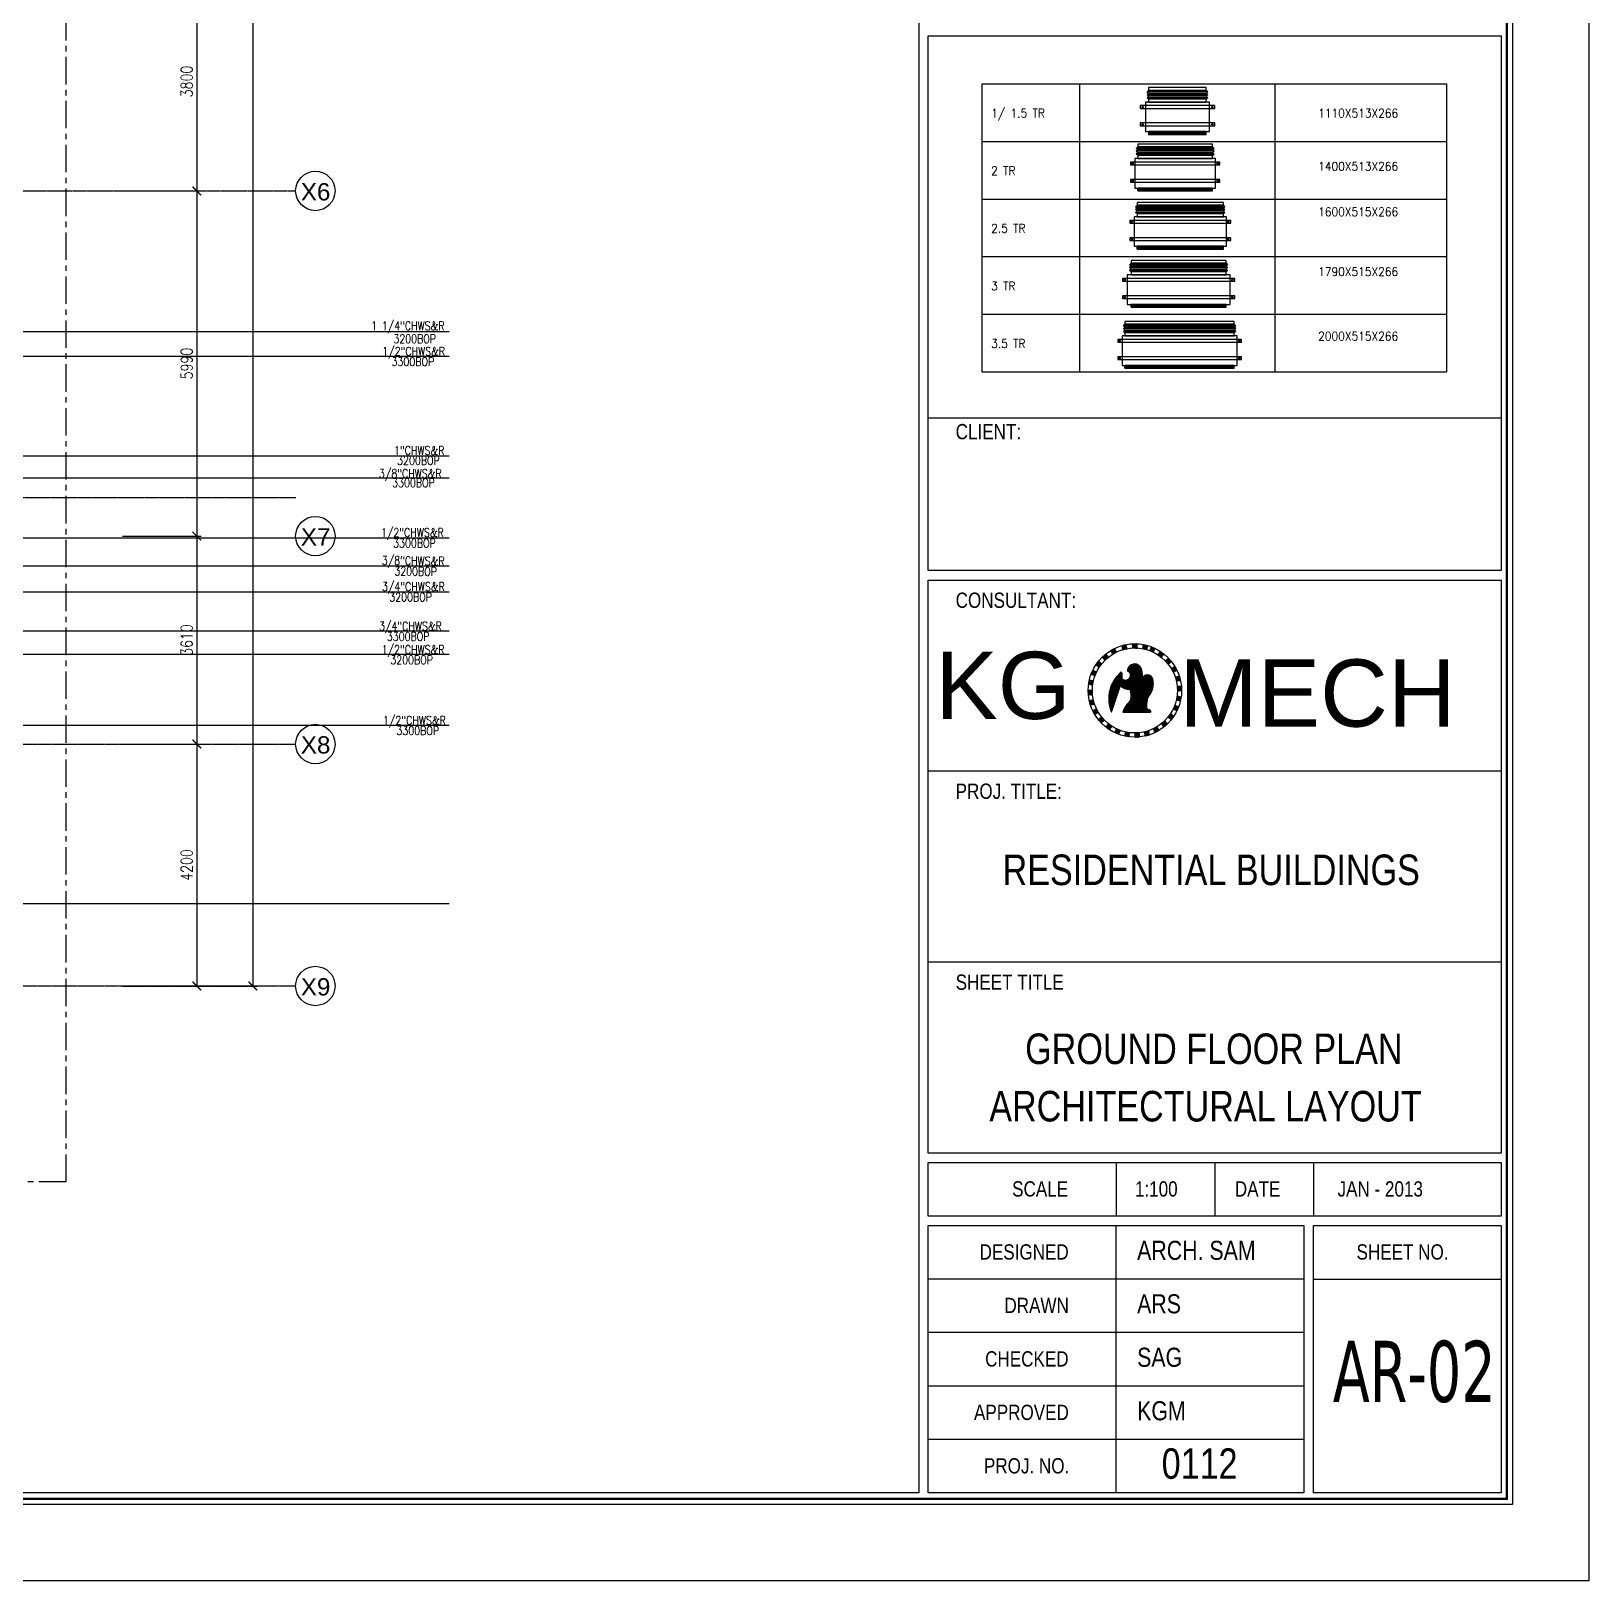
# Model space of a CAD drawing. Header units: millimetres. Extents: x 0 to 79758, y -5689 to 63441.
# Drawn here: x 52712 to 79758, y 0 to 26899 of the extents above; entities that cross this region are included whole.
import ezdxf
from ezdxf.enums import TextEntityAlignment as Align

# ---------------------------------------------------------------- set-up
doc = ezdxf.new("R2010")
doc.units = ezdxf.units.MM
doc.linetypes.add('CENTER', pattern=[50.8, 31.75, -6.35, 6.35, -6.35])
for name, color, linetype in [('A-ANNO-DIMS', 1, 'Continuous'), ('A-ANNO-SYMB', 33, 'Continuous'), ('A-ANNO-TEXT', 8, 'Continuous'), ('A-AREA', 8, 'CENTER'), ('A-GRID', 253, 'CENTER'), ('AC-CHILLED WATER TEXT', 41, 'Continuous'), ('AC-HLTEXT', 100, 'Continuous'), ('DAIMENTION', 32, 'Continuous'), ('FCU-AC', 160, 'Continuous'), ('LOGO LINE', 7, 'Continuous'), ('LOGO1LINE', 7, 'Continuous'), ('TEXT', 4, 'Continuous')]:
    doc.layers.add(name, color=color, linetype=linetype)
doc.styles.add('ISTILO', font='sanss___.ttf', dxfattribs={"width": 0.8, "height": 400})
doc.styles.add('MKL', font='swisse.ttf')
doc.styles.add('ROMANS', font='romans.shx', dxfattribs={"width": 0.8})
doc.styles.add('SANSSERIF', font='sas_____.pfb')
doc.styles.add('SIMPLEX', font='simplex.shx', dxfattribs={"width": 0.8})
doc.styles.add('TAHOMA', font='tahoma.ttf', dxfattribs={"width": 0.7})
doc.dimstyles.new('100 of DIM2', dxfattribs={"dimscale": 0, "dimtxt": 200, "dimasz": 150, "dimexe": 75, "dimexo": 200, "dimgap": 75, "dimtad": 1, "dimdec": 0, "dimrnd": 5, "dimzin": 0, "dimdsep": 46, "dimtxsty": 'ROMANS', "dimblk": 'ARCHTICK', "dimcen": 100, "dimclrd": 94, "dimclre": 94, "dimclrt": 2, "dimadec": 0, "dimazin": 0, "dimtfac": 1, "dimtdec": 0, "dimtofl": 0, "dimtmove": 2, "dimatfit": 3, "dimldrblk": 'OPEN90', "dimfxl": 75, "dimtolj": 1, "dimtzin": 0, "dimarcsym": 0})

# ---------------------------------------------------------------- blocks, each defined once
blk = doc.blocks.new('_ArchTick')
at = {"color": 0, "linetype": 'ByBlock', "const_width": 0.15}
blk.add_lwpolyline([(-0.5, -0.5), (0.5, 0.5)], dxfattribs=at)
blk = doc.blocks.new('*D111')
at = {"layer": 'A-ANNO-DIMS', "color": 94, "lineweight": -2, "ltscale": 3, "transparency": 16777216}
for p, q in [((54405, 45525), (56635, 45525)), ((56560, 45525), (56560, 10325)), ((54405, 10325), (56635, 10325))]:
    blk.add_line(p, q, dxfattribs=at)
at = {"layer": 'Defpoints', "color": 0, "ltscale": 3, "transparency": 16777216}
for p in [(54205, 45525), (54205, 10325), (56560, 10325)]:
    blk.add_point(p, dxfattribs=at)
at = {"layer": 'A-ANNO-DIMS', "color": 94, "lineweight": -2, "ltscale": 3, "transparency": 16777216, "xscale": 150, "yscale": 150, "zscale": 150}
for p, rotation in [((56560, 45525), 90), ((56560, 10325), 270)]:
    blk.add_blockref('_ArchTick', p, dxfattribs=dict(at, rotation=rotation))
at = {"layer": 'A-ANNO-DIMS', "color": 2, "ltscale": 3, "transparency": 16777216, "insert": (56385, 27925), "char_height": 200, "attachment_point": 5, "rotation": 90, "style": 'ROMANS'}
blk.add_mtext('\\A1;35200', dxfattribs=at)
blk = doc.blocks.new('_Open90')
at = {"color": 0, "linetype": 'ByBlock', "lineweight": -2}
for p, q in [((0, 0), (-1, 0)), ((-0.5, 0.5), (0, 0)), ((0, 0), (-0.5, -0.5))]:
    blk.add_line(p, q, dxfattribs=at)
blk = doc.blocks.new('*D116')
at = {"layer": 'A-ANNO-DIMS', "color": 94, "lineweight": -2, "ltscale": 3, "transparency": 16777216}
for p, q in [((54296, 27925), (55663, 27925)), ((55588, 27925), (55588, 24125)), ((54296, 24125), (55663, 24125))]:
    blk.add_line(p, q, dxfattribs=at)
at = {"layer": 'Defpoints', "color": 0, "ltscale": 3, "transparency": 16777216}
for p in [(54096, 27925), (54096, 24125), (55588, 24125)]:
    blk.add_point(p, dxfattribs=at)
at = {"layer": 'A-ANNO-DIMS', "color": 94, "lineweight": -2, "ltscale": 3, "transparency": 16777216, "xscale": 150, "yscale": 150, "zscale": 150}
for p, rotation in [((55588, 27925), 90), ((55588, 24125), 270)]:
    blk.add_blockref('_ArchTick', p, dxfattribs=dict(at, rotation=rotation))
at = {"layer": 'A-ANNO-DIMS', "color": 2, "ltscale": 3, "transparency": 16777216, "insert": (55413, 26025), "char_height": 200, "attachment_point": 5, "rotation": 90, "style": 'ROMANS'}
blk.add_mtext('\\A1;3800', dxfattribs=at)
blk = doc.blocks.new('*D117')
at = {"layer": 'A-ANNO-DIMS', "color": 94, "lineweight": -2, "ltscale": 3, "transparency": 16777216}
for p, q in [((54296, 24125), (55663, 24125)), ((55588, 24125), (55588, 18135)), ((54296, 18135), (55663, 18135))]:
    blk.add_line(p, q, dxfattribs=at)
at = {"layer": 'Defpoints', "color": 0, "ltscale": 3, "transparency": 16777216}
for p in [(54096, 24125), (54096, 18135), (55588, 18135)]:
    blk.add_point(p, dxfattribs=at)
at = {"layer": 'A-ANNO-DIMS', "color": 94, "lineweight": -2, "ltscale": 3, "transparency": 16777216, "xscale": 150, "yscale": 150, "zscale": 150}
for p, rotation in [((55588, 24125), 90), ((55588, 18135), 270)]:
    blk.add_blockref('_ArchTick', p, dxfattribs=dict(at, rotation=rotation))
at = {"layer": 'A-ANNO-DIMS', "color": 2, "ltscale": 3, "transparency": 16777216, "insert": (55413, 21130), "char_height": 200, "attachment_point": 5, "rotation": 90, "style": 'ROMANS'}
blk.add_mtext('\\A1;5990', dxfattribs=at)
blk = doc.blocks.new('*D118')
at = {"layer": 'A-ANNO-DIMS', "color": 94, "lineweight": -2, "ltscale": 3, "transparency": 16777216}
for p, q in [((54296, 18135), (55663, 18135)), ((55588, 18135), (55588, 14525)), ((54296, 14525), (55663, 14525))]:
    blk.add_line(p, q, dxfattribs=at)
at = {"layer": 'Defpoints', "color": 0, "ltscale": 3, "transparency": 16777216}
for p in [(54096, 18135), (54096, 14525), (55588, 14525)]:
    blk.add_point(p, dxfattribs=at)
at = {"layer": 'A-ANNO-DIMS', "color": 94, "lineweight": -2, "ltscale": 3, "transparency": 16777216, "xscale": 150, "yscale": 150, "zscale": 150}
for p, rotation in [((55588, 18135), 90), ((55588, 14525), 270)]:
    blk.add_blockref('_ArchTick', p, dxfattribs=dict(at, rotation=rotation))
at = {"layer": 'A-ANNO-DIMS', "color": 2, "ltscale": 3, "transparency": 16777216, "insert": (55413, 16330), "char_height": 200, "attachment_point": 5, "rotation": 90, "style": 'ROMANS'}
blk.add_mtext('\\A1;3610', dxfattribs=at)
blk = doc.blocks.new('*D119')
at = {"layer": 'A-ANNO-DIMS', "color": 94, "lineweight": -2, "ltscale": 3, "transparency": 16777216}
for p, q in [((54296, 14525), (55663, 14525)), ((55588, 14525), (55588, 10325)), ((54296, 10325), (55663, 10325))]:
    blk.add_line(p, q, dxfattribs=at)
at = {"layer": 'Defpoints', "color": 0, "ltscale": 3, "transparency": 16777216}
for p in [(54096, 14525), (54096, 10325), (55588, 10325)]:
    blk.add_point(p, dxfattribs=at)
at = {"layer": 'A-ANNO-DIMS', "color": 94, "lineweight": -2, "ltscale": 3, "transparency": 16777216, "xscale": 150, "yscale": 150, "zscale": 150}
for p, rotation in [((55588, 14525), 90), ((55588, 10325), 270)]:
    blk.add_blockref('_ArchTick', p, dxfattribs=dict(at, rotation=rotation))
at = {"layer": 'A-ANNO-DIMS', "color": 2, "ltscale": 3, "transparency": 16777216, "insert": (55413, 12425), "char_height": 200, "attachment_point": 5, "rotation": 90, "style": 'ROMANS'}
blk.add_mtext('\\A1;4200', dxfattribs=at)
blk = doc.blocks.new('fcu-1    1.5 tr')
h = blk.add_hatch()
h.set_pattern_fill('NET', color=3)
h.paths.add_polyline_path([(78733, -1589179), (77733, -1589179), (77733, -1589229), (78733, -1589229)])
at = {"color": 3}
blk.add_lwpolyline([(77733, -1589229), (78733, -1589229), (78733, -1589179), (77733, -1589179)], close=True, dxfattribs=at)
at = {"layer": 'FCU-AC', "color": 1}
for p, q in [((78733, -1588416), (77733, -1588416)), ((77733, -1588416), (77733, -1588466)), ((78733, -1588466), (78733, -1588416)), ((77733, -1588466), (78733, -1588466)), ((78733, -1588616), (77733, -1588616)), ((77733, -1588616), (77733, -1588666)), ((77733, -1588666), (78733, -1588666)), ((78733, -1588666), (78733, -1588616))]:
    blk.add_line(p, q, dxfattribs=at)
at = {"layer": 'FCU-AC'}
for p, q in [((78788, -1588666), (77678, -1588666)), ((77678, -1588666), (77678, -1589179)), ((78733, -1588466), (77733, -1588466)), ((78788, -1589179), (78788, -1588666)), ((77678, -1589179), (78788, -1589179))]:
    blk.add_line(p, q, dxfattribs=at)
at = {"layer": 'FCU-AC', "color": 5}
for p, q in [((77733, -1588466), (77708, -1588491)), ((78758, -1588491), (77708, -1588491)), ((77733, -1588516), (77708, -1588491)), ((77733, -1588516), (77708, -1588541)), ((78758, -1588541), (77708, -1588541)), ((77733, -1588566), (77708, -1588541)), ((77733, -1588566), (77708, -1588591)), ((78758, -1588591), (77708, -1588591)), ((77733, -1588616), (77708, -1588591)), ((78733, -1588516), (77733, -1588516)), ((78733, -1588566), (77733, -1588566)), ((78758, -1588491), (78733, -1588466)), ((78758, -1588491), (78733, -1588516)), ((78758, -1588541), (78733, -1588516)), ((78758, -1588541), (78733, -1588566)), ((78758, -1588591), (78733, -1588566)), ((78758, -1588591), (78733, -1588616))]:
    blk.add_line(p, q, dxfattribs=at)
at = {"layer": 'FCU-AC', "color": 2}
for p, q in [((78733, -1588516), (77733, -1588516)), ((78733, -1588566), (77733, -1588566))]:
    blk.add_line(p, q, dxfattribs=at)
at = {"layer": 'FCU-AC', "color": 6}
for points in [[(77583, -1588779), (78883, -1588779), (78883, -1588729), (77583, -1588729)], [(77583, -1589079), (78883, -1589079), (78883, -1589029), (77583, -1589029)]]:
    blk.add_lwpolyline(points, close=True, dxfattribs=at)
for centre in [(77629, -1588755), (78837, -1588755), (77629, -1589055), (78837, -1589055)]:
    blk.add_circle(centre, 12.5, dxfattribs=at)
blk = doc.blocks.new('fcu 2.5 tr')
h = blk.add_hatch()
h.set_pattern_fill('NET', color=3)
h.paths.add_polyline_path([(83172, -1587743), (81672, -1587743), (81672, -1587793), (83172, -1587793)])
at = {"layer": 'FCU-AC'}
for p, q in [((81672, -1587030), (81647, -1587055)), ((83197, -1587055), (81647, -1587055)), ((81672, -1587080), (81647, -1587055)), ((83172, -1587030), (81672, -1587030)), ((83197, -1587055), (83172, -1587030)), ((83197, -1587055), (83172, -1587080)), ((81672, -1587080), (81647, -1587105)), ((83197, -1587105), (81647, -1587105)), ((81672, -1587130), (81647, -1587105)), ((81672, -1587130), (81647, -1587155)), ((83197, -1587155), (81647, -1587155)), ((81672, -1587180), (81647, -1587155)), ((83172, -1587080), (81672, -1587080)), ((83172, -1587080), (81672, -1587080)), ((83172, -1587130), (81672, -1587130)), ((83172, -1587130), (81672, -1587130)), ((83197, -1587105), (83172, -1587080)), ((83197, -1587105), (83172, -1587130)), ((83197, -1587155), (83172, -1587130)), ((83197, -1587155), (83172, -1587180))]:
    blk.add_line(p, q, dxfattribs=at)
at = {"layer": 'FCU-AC', "color": 1}
for p, q in [((83172, -1586980), (81672, -1586980)), ((81672, -1586980), (81672, -1587030)), ((81672, -1587030), (83172, -1587030)), ((83172, -1587030), (83172, -1586980)), ((83172, -1587180), (81672, -1587180)), ((81672, -1587180), (81672, -1587230)), ((81672, -1587230), (83172, -1587230)), ((83172, -1587230), (83172, -1587180))]:
    blk.add_line(p, q, dxfattribs=at)
at = {"layer": 'FCU-AC', "color": 6}
for points in [[(81547, -1587343), (83297, -1587343), (83297, -1587293), (81547, -1587293)], [(81547, -1587643), (83297, -1587643), (83297, -1587593), (81547, -1587593)]]:
    blk.add_lwpolyline(points, close=True, dxfattribs=at)
at = {"layer": 'FCU-AC'}
blk.add_lwpolyline([(81622, -1587743), (83222, -1587743), (83222, -1587230), (81622, -1587230)], close=True, dxfattribs=at)
at = {"layer": 'FCU-AC', "color": 3}
blk.add_lwpolyline([(81672, -1587793), (83172, -1587793), (83172, -1587743), (81672, -1587743)], close=True, dxfattribs=at)
at = {"layer": 'FCU-AC', "color": 6}
for centre in [(81584, -1587318), (83259, -1587318), (81584, -1587618), (83259, -1587618)]:
    blk.add_circle(centre, 12.5, dxfattribs=at)
blk = doc.blocks.new('fcu 3 tr')
h = blk.add_hatch()
h.set_pattern_fill('NET', color=3)
h.paths.add_polyline_path([(86304, -1585367), (84654, -1585367), (84654, -1585417), (86304, -1585417)])
at = {"layer": 'FCU-AC', "color": 1}
for p, q in [((86304, -1584604), (84654, -1584604)), ((84654, -1584604), (84654, -1584654)), ((86304, -1584654), (86304, -1584604)), ((84654, -1584654), (86304, -1584654)), ((86304, -1584804), (84654, -1584804)), ((84654, -1584804), (84654, -1584854)), ((84654, -1584854), (86304, -1584854)), ((86304, -1584854), (86304, -1584804))]:
    blk.add_line(p, q, dxfattribs=at)
at = {"layer": 'FCU-AC'}
for p, q in [((84654, -1584654), (84629, -1584679)), ((86329, -1584679), (84629, -1584679)), ((84654, -1584704), (84629, -1584679)), ((84654, -1584704), (84629, -1584729)), ((86329, -1584729), (84629, -1584729)), ((84654, -1584754), (84629, -1584729)), ((84654, -1584754), (84629, -1584779)), ((86329, -1584779), (84629, -1584779)), ((84654, -1584804), (84629, -1584779)), ((86304, -1584654), (84654, -1584654)), ((86304, -1584704), (84654, -1584704)), ((86304, -1584704), (84654, -1584704)), ((86304, -1584754), (84654, -1584754)), ((86304, -1584754), (84654, -1584754)), ((86304, -1584654), (86329, -1584679)), ((86304, -1584704), (86329, -1584679)), ((86304, -1584704), (86329, -1584729)), ((86304, -1584754), (86329, -1584729)), ((86304, -1584754), (86329, -1584779)), ((86304, -1584804), (86329, -1584779))]:
    blk.add_line(p, q, dxfattribs=at)
blk.add_lwpolyline([(84584, -1585367), (86374, -1585367), (86374, -1584854), (84584, -1584854)], close=True, dxfattribs=at)
at = {"layer": 'FCU-AC', "color": 6}
for points in [[(84504, -1584967), (86454, -1584967), (86454, -1584917), (84504, -1584917)], [(84504, -1585267), (86454, -1585267), (86454, -1585217), (84504, -1585217)]]:
    blk.add_lwpolyline(points, close=True, dxfattribs=at)
at = {"layer": 'FCU-AC', "color": 3}
blk.add_lwpolyline([(84654, -1585417), (86304, -1585417), (86304, -1585367), (84654, -1585367)], close=True, dxfattribs=at)
at = {"layer": 'FCU-AC', "color": 6}
for centre in [(84544, -1584942), (86414, -1584942), (84544, -1585242), (86414, -1585242)]:
    blk.add_circle(centre, 12.5, dxfattribs=at)
blk = doc.blocks.new('fcu 3.5 tr')
at = {"layer": 'FCU-AC'}
h = blk.add_hatch(dxfattribs=at)
h.set_pattern_fill('NET', color=3)
h.paths.add_polyline_path([(100970, -1580238), (99070, -1580238), (99070, -1580288), (100970, -1580288)])
at = {"layer": 'FCU-AC', "color": 1}
for p, q in [((100970, -1579475), (99070, -1579475)), ((99070, -1579475), (99070, -1579525)), ((100970, -1579525), (100970, -1579475)), ((99070, -1579525), (100970, -1579525)), ((100970, -1579675), (99070, -1579675)), ((99070, -1579675), (99070, -1579725)), ((99070, -1579725), (100970, -1579725)), ((100970, -1579725), (100970, -1579675))]:
    blk.add_line(p, q, dxfattribs=at)
at = {"layer": 'FCU-AC'}
for p, q in [((99045, -1579550), (99070, -1579525)), ((100995, -1579550), (99045, -1579550)), ((99045, -1579550), (99070, -1579575)), ((99045, -1579600), (99070, -1579575)), ((100995, -1579600), (99045, -1579600)), ((99045, -1579600), (99070, -1579625)), ((99045, -1579650), (99070, -1579625)), ((100995, -1579650), (99045, -1579650)), ((99045, -1579650), (99070, -1579675)), ((100970, -1579525), (99070, -1579525)), ((100970, -1579575), (99070, -1579575)), ((100970, -1579575), (99070, -1579575)), ((100970, -1579625), (99070, -1579625)), ((100970, -1579625), (99070, -1579625)), ((100995, -1579550), (100970, -1579525)), ((100995, -1579550), (100970, -1579575)), ((100995, -1579600), (100970, -1579575)), ((100995, -1579600), (100970, -1579625)), ((100995, -1579650), (100970, -1579625)), ((100995, -1579650), (100970, -1579675))]:
    blk.add_line(p, q, dxfattribs=at)
blk.add_lwpolyline([(99020, -1580238), (101020, -1580238), (101020, -1579725), (99020, -1579725)], close=True, dxfattribs=at)
at = {"layer": 'FCU-AC', "color": 6}
for points in [[(98945, -1579838), (101095, -1579838), (101095, -1579788), (98945, -1579788)], [(98945, -1580138), (101095, -1580138), (101095, -1580088), (98945, -1580088)]]:
    blk.add_lwpolyline(points, close=True, dxfattribs=at)
at = {"layer": 'FCU-AC', "color": 3}
blk.add_lwpolyline([(99070, -1580288), (100970, -1580288), (100970, -1580238), (99070, -1580238)], close=True, dxfattribs=at)
at = {"layer": 'FCU-AC', "color": 6}
for centre in [(98982, -1579813), (101057, -1579813), (98982, -1580113), (101057, -1580113)]:
    blk.add_circle(centre, 12.5, dxfattribs=at)
blk = doc.blocks.new('fcu 2 tr')
h = blk.add_hatch()
h.set_pattern_fill('NET', color=3)
h.paths.add_polyline_path([(80954, -1588493), (79654, -1588493), (79654, -1588543), (80954, -1588543)])
at = {"layer": 'FCU-AC'}
for p, q in [((79654, -1587780), (79629, -1587805)), ((80979, -1587805), (79629, -1587805)), ((79654, -1587830), (79629, -1587805)), ((79654, -1587830), (79629, -1587855)), ((80979, -1587855), (79629, -1587855)), ((79654, -1587880), (79629, -1587855)), ((79654, -1587880), (79629, -1587905)), ((80954, -1587780), (79654, -1587780)), ((80954, -1587830), (79654, -1587830)), ((80954, -1587830), (79654, -1587830)), ((80954, -1587880), (79654, -1587880)), ((80954, -1587880), (79654, -1587880)), ((80954, -1587780), (80979, -1587805)), ((80954, -1587830), (80979, -1587805)), ((80954, -1587830), (80979, -1587855)), ((80954, -1587880), (80979, -1587855)), ((80954, -1587880), (80979, -1587905)), ((80979, -1587905), (79629, -1587905)), ((79654, -1587930), (79629, -1587905)), ((80954, -1587930), (80979, -1587905))]:
    blk.add_line(p, q, dxfattribs=at)
at = {"layer": 'FCU-AC', "color": 1}
for p, q in [((80954, -1587730), (79654, -1587730)), ((79654, -1587730), (79654, -1587780)), ((79654, -1587780), (80954, -1587780)), ((80954, -1587780), (80954, -1587730)), ((80954, -1587930), (79654, -1587930)), ((79654, -1587930), (79654, -1587980)), ((79654, -1587980), (80954, -1587980)), ((80954, -1587980), (80954, -1587930))]:
    blk.add_line(p, q, dxfattribs=at)
at = {"layer": 'FCU-AC', "color": 6}
for points in [[(79529, -1588093), (81079, -1588093), (81079, -1588043), (79529, -1588043)], [(79529, -1588393), (81079, -1588393), (81079, -1588343), (79529, -1588343)]]:
    blk.add_lwpolyline(points, close=True, dxfattribs=at)
at = {"layer": 'FCU-AC'}
blk.add_lwpolyline([(79604, -1588493), (81004, -1588493), (81004, -1587980), (79604, -1587980)], close=True, dxfattribs=at)
at = {"layer": 'FCU-AC', "color": 3}
blk.add_lwpolyline([(79654, -1588543), (80954, -1588543), (80954, -1588493), (79654, -1588493)], close=True, dxfattribs=at)
at = {"layer": 'FCU-AC', "color": 6}
for centre in [(79566, -1588068), (81041, -1588068), (79566, -1588368), (81041, -1588368)]:
    blk.add_circle(centre, 12.5, dxfattribs=at)

msp = doc.modelspace()

# ---------------------------------------------------------------- hatches: boundary and pattern name
h = msp.add_hatch()
h.set_pattern_fill('ANSI36', color=6, scale=36.666455, angle=167.14286, style=0)
h.set_pattern_definition([(212.14286, (73308.5563, 18001.289), (-4.352928, -8.148113), [11.458267, -2.291653, 0, -2.291653])])
h.paths.add_polyline_path([(71652.3, 16234.2, -0.0225273), (71724.2, 16247.3), (71740.6, 16175.4, 0.0247745), (71668.6, 16162.7)])
h = msp.add_hatch()
h.set_pattern_fill('ANSI36', color=6, scale=36.666455, angle=180, style=0)
h.set_pattern_definition([(225, (72710.026, 18276.6625), (-2.4306655, -8.91244), [11.458267, -2.291653, 0, -2.291653])])
h.paths.add_polyline_path([(71840.4, 16265.7, -0.0225273), (71913.4, 16262.4), (71913.4, 16188.7, 0.0247745), (71840.4, 16192.3)])
h = msp.add_hatch()
h.set_pattern_fill('ANSI36', color=6, scale=36.666455, angle=-167.14286, style=0)
h.set_pattern_definition([(237.85714, (72067.066, 18406.465), (-0.386519, -9.229861), [11.458267, -2.291653, 0, -2.291653])])
h.paths.add_polyline_path([(72027.7, 16252.4, -0.0225273), (72098.1, 16232.9), (72081.7, 16161.1, 0.0247745), (72011.4, 16180.9)])
h = msp.add_hatch()
h.set_pattern_fill('ANSI36', color=6, scale=36.666455, angle=51.42857, style=0)
h.set_pattern_definition([(96.42857, (73539.746, 13015.2104), (-5.452531, 7.4571865), [11.458267, -2.291653, 0, -2.291653])])
h.paths.add_polyline_path([(71241.4, 15960.3, 0.0225273), (71198.5, 15901.2), (71256.1, 15855.3, -0.0247745), (71298.8, 15914.6)])
h = msp.add_hatch()
h.set_pattern_fill('ANSI36', color=6, scale=36.666455, angle=38.57143, style=0)
h.set_pattern_definition([(83.57143, (72955.204, 12706.0543), (-3.656445, 8.4835216), [11.458267, -2.291653, 0, -2.291653])])
h.paths.add_polyline_path([(71369.9, 16088.7, 0.0225273), (71314.9, 16040.7), (71360.8, 15983.1, -0.0247745), (71415.6, 16031.4)])
h = msp.add_hatch()
h.set_pattern_fill('ANSI36', color=6, scale=36.666455, angle=25.71429, style=0)
h.set_pattern_definition([(70.71429, (72316.5245, 12534.7222), (-1.677009, 9.0844575), [11.458267, -2.291653, 0, -2.291653])])
h.paths.add_polyline_path([(71523.6, 16185.4, 0.0225273), (71459.3, 16150.7), (71491.3, 16084.4, -0.0247745), (71555.5, 16119.3)])
h = msp.add_hatch()
h.set_pattern_fill('ANSI36', color=6, scale=36.666455, angle=-25.71429, style=0)
h.set_pattern_definition([(19.28571, (69867.6373, 13289.327), (6.056917, 6.975205), [11.458267, -2.291653, 0, -2.291653])])
h.paths.add_polyline_path([(72227.5, 16185.4, 0.0225273), (72160.3, 16214.1), (72128.3, 16147.7, -0.0247745), (72195.6, 16119.3)])
h = msp.add_hatch()
h.set_pattern_fill('ANSI36', color=6, scale=36.666455, angle=-38.57143, style=0)
h.set_pattern_definition([(6.42857, (69436.1597, 13790.419), (7.4571865, 5.452531), [11.458267, -2.291653, 0, -2.291653])])
h.paths.add_polyline_path([(72381.2, 16088.7, 0.0225273), (72322.1, 16131.7), (72276.2, 16074.1, -0.0247745), (72335.5, 16031.4)])
h = msp.add_hatch()
h.set_pattern_fill('ANSI36', color=6, scale=36.666455, angle=-51.42857, style=0)
h.set_pattern_definition([(353.57143, (69127.0037, 14374.961), (8.4835216, 3.656445), [11.458267, -2.291653, 0, -2.291653])])
h.paths.add_polyline_path([(72509.7, 15960.3, 0.0225273), (72461.6, 16015.3), (72404, 15969.4, -0.0247745), (72452.3, 15914.6)])
h = msp.add_hatch()
h.set_pattern_fill('ANSI36', color=6, scale=36.666455, angle=64.28571, style=0)
h.set_pattern_definition([(109.28571, (74040.8383, 13446.688), (-6.975205, 6.056917), [11.458267, -2.291653, 0, -2.291653])])
h.paths.add_polyline_path([(71144.8, 15806.5, 0.0225273), (71116.1, 15739.3), (71182.5, 15707.4, -0.0247745), (71210.9, 15774.7)])
h = msp.add_hatch()
h.set_pattern_fill('ANSI31', color=6, scale=36.45, style=0)
h.set_pattern_definition([(45, (71292.0084, 13185.268), (-3.221755, 3.221755), [])])
h.paths.add_polyline_path([(71798.7, 15281, 0.1070133), (71664, 15080.9), (72145.5, 15080.9, 0.3835303), (72152.5, 15087.2, 0.674478), (72095.8, 15117.5), (72080.3, 15161.5, -0.1268388), (72105.9, 15346.5, 0.2280769), (72192.7, 15627.6, 0.6975506), (72012.6, 15687.9, 0.0308659), (71992.7, 15821.6, 0.880226), (71746.6, 15790.4), (71768.6, 15791, -1.0270626), (71655.9, 15657.7), (71655.9, 15746.8, 0.3506469), (71637.5, 15769.8, 0.2389572), (71629.2, 15767.7, 0.3170491), (71462.9, 15089, 0.7037758), (71471.8, 15089.3), (71619.7, 15543.6, 0.26839), (71787.8, 15476.6, -0.1721045)])
h = msp.add_hatch()
h.set_pattern_fill('ANSI36', color=6, scale=36.666455, angle=-64.28571, style=0)
h.set_pattern_definition([(340.71429, (68955.6716, 15013.6406), (9.0844575, 1.677009), [11.458267, -2.291653, 0, -2.291653])])
h.paths.add_polyline_path([(72606.3, 15806.5, 0.0225273), (72571.7, 15870.8), (72505.3, 15838.9, -0.0247745), (72540.2, 15774.7)])
h = msp.add_hatch()
h.set_pattern_fill('ANSI36', color=6, scale=36.666455, angle=-77.14286, style=0)
h.set_pattern_definition([(327.85714, (68930.7547, 15674.4322), (9.229861, -0.386519), [11.458267, -2.291653, 0, -2.291653])])
h.paths.add_polyline_path([(72666.3, 15635.1, 0.0225273), (72646.8, 15705.5), (72575, 15689.1, -0.0247745), (72594.8, 15618.8)])
h = msp.add_hatch()
h.set_pattern_fill('ANSI36', color=6, scale=36.666455, angle=90, style=0)
h.set_pattern_definition([(135, (74697.612, 14585.015), (-8.9124403, 2.4306655), [11.458267, -2.291653, 0, -2.291653])])
h.paths.add_polyline_path([(71064.5, 15454.6, 0.0225273), (71067.8, 15381.6), (71141.4, 15381.6, -0.0247745), (71137.8, 15454.6)])
h = msp.add_hatch()
h.set_pattern_fill('ANSI36', color=6, scale=36.666455, angle=77.14286, style=0)
h.set_pattern_definition([(122.14286, (74433.3544, 13978.851), (-8.148113, 4.352928), [11.458267, -2.291653, 0, -2.291653])])
h.paths.add_polyline_path([(71084.8, 15635.1, 0.0225273), (71071.8, 15563.2), (71143.6, 15546.8, -0.0247745), (71156.3, 15618.8)])
h = msp.add_hatch()
h.set_pattern_fill('ANSI36', color=6, scale=36.666455, angle=-90, style=0)
h.set_pattern_definition([(315, (69053.5026, 16324.201), (8.9124403, -2.4306655), [11.458267, -2.291653, 0, -2.291653])])
h.paths.add_polyline_path([(72686.6, 15454.6, 0.0225273), (72683.3, 15527.6), (72609.7, 15527.6, -0.0247745), (72613.3, 15454.6)])
h = msp.add_hatch()
h.set_pattern_fill('ANSI36', color=6, scale=36.666455, angle=102.85714, style=0)
h.set_pattern_definition([(147.85714, (74820.3597, 15234.7835), (-9.229861, 0.386519), [11.458267, -2.291653, 0, -2.291653])])
h.paths.add_polyline_path([(71084.8, 15274.1, 0.0225273), (71104.3, 15203.7), (71176.1, 15220.1, -0.0247745), (71156.3, 15290.4)])
h = msp.add_hatch()
h.set_pattern_fill('ANSI36', color=6, scale=36.666455, angle=-115.71429, style=0)
h.set_pattern_definition([(289.28571, (69710.276, 17462.528), (6.975205, -6.056917), [11.458267, -2.291653, 0, -2.291653])])
h.paths.add_polyline_path([(72606.3, 15102.7, 0.0225273), (72635, 15169.9), (72568.6, 15201.8, -0.0247745), (72540.2, 15134.5)])
h = msp.add_hatch()
h.set_pattern_fill('ANSI36', color=6, scale=36.666455, angle=-102.85714, style=0)
h.set_pattern_definition([(302.14286, (69317.76, 16930.3647), (8.148113, -4.352928), [11.458267, -2.291653, 0, -2.291653])])
h.paths.add_polyline_path([(72666.3, 15274.1, 0.0225273), (72679.3, 15346), (72607.5, 15362.4, -0.0247745), (72594.8, 15290.4)])
h = msp.add_hatch()
h.set_pattern_fill('ANSI36', color=6, scale=36.666455, angle=115.71429, style=0)
h.set_pattern_definition([(160.71429, (74795.443, 15895.575), (-9.0844575, -1.677009), [11.458267, -2.291653, 0, -2.291653])])
h.paths.add_polyline_path([(71144.8, 15102.7, 0.0225273), (71179.4, 15038.4), (71245.8, 15070.3, -0.0247745), (71210.9, 15134.5)])
h = msp.add_hatch()
h.set_pattern_fill('ANSI36', color=6, scale=36.666455, angle=128.57143, style=0)
h.set_pattern_definition([(173.57143, (74624.111, 16534.255), (-8.4835216, -3.656445), [11.458267, -2.291653, 0, -2.291653])])
h.paths.add_polyline_path([(71241.4, 14948.9, 0.0225273), (71289.5, 14893.9), (71347.1, 14939.8, -0.0247745), (71298.8, 14994.6)])
h = msp.add_hatch()
h.set_pattern_fill('ANSI36', color=6, scale=36.666455, angle=141.42857, style=0)
h.set_pattern_definition([(186.42857, (74314.9547, 17118.7966), (-7.4571865, -5.452531), [11.458267, -2.291653, 0, -2.291653])])
h.paths.add_polyline_path([(71369.9, 14820.5, 0.0225273), (71429, 14777.6), (71474.9, 14835.2, -0.0247745), (71415.6, 14877.8)])
h = msp.add_hatch()
h.set_pattern_fill('ANSI36', color=6, scale=36.666455, angle=-141.42857, style=0)
h.set_pattern_definition([(263.57143, (70795.91, 18203.1614), (3.656445, -8.4835216), [11.458267, -2.291653, 0, -2.291653])])
h.paths.add_polyline_path([(72381.2, 14820.5, 0.0225273), (72436.2, 14868.6), (72390.3, 14926.2, -0.0247745), (72335.5, 14877.8)])
h = msp.add_hatch()
h.set_pattern_fill('ANSI36', color=6, scale=36.666455, angle=-128.57143, style=0)
h.set_pattern_definition([(276.42857, (70211.3685, 17894.0054), (5.452531, -7.4571865), [11.458267, -2.291653, 0, -2.291653])])
h.paths.add_polyline_path([(72509.7, 14948.9, 0.0225273), (72552.6, 15008), (72495, 15053.9, -0.0247745), (72452.3, 14994.6)])
h = msp.add_hatch()
h.set_pattern_fill('ANSI36', color=6, scale=36.666455, angle=154.28571, style=0)
h.set_pattern_definition([(199.28571, (73883.477, 17619.889), (-6.056917, -6.975205), [11.458267, -2.291653, 0, -2.291653])])
h.paths.add_polyline_path([(71523.6, 14723.9, 0.0225273), (71590.8, 14695.2), (71622.8, 14761.5, -0.0247745), (71555.5, 14789.9)])
h = msp.add_hatch()
h.set_pattern_fill('ANSI36', color=6, scale=36.666455, angle=167.14286, style=0)
h.set_pattern_definition([(212.14286, (73351.314, 18012.405), (-4.352928, -8.148113), [11.458267, -2.291653, 0, -2.291653])])
h.paths.add_polyline_path([(71695.1, 14663.9, 0.0225273), (71767, 14650.8), (71783.3, 14722.7, -0.0247745), (71711.4, 14735.4)])
h = msp.add_hatch()
h.set_pattern_fill('ANSI36', color=6, scale=36.666455, angle=180, style=0)
h.set_pattern_definition([(225, (72745.1503, 18276.6625), (-2.4306655, -8.9124403), [11.458267, -2.291653, 0, -2.291653])])
h.paths.add_polyline_path([(71875.6, 14643.5, 0.0225273), (71948.5, 14646.8), (71948.5, 14720.5, -0.0247745), (71875.6, 14716.9)])
h = msp.add_hatch()
h.set_pattern_fill('ANSI36', color=6, scale=36.666455, angle=-167.14286, style=0)
h.set_pattern_definition([(237.85714, (72095.3816, 18399.4104), (-0.386519, -9.229861), [11.458267, -2.291653, 0, -2.291653])])
h.paths.add_polyline_path([(72056, 14663.9, 0.0225273), (72126.4, 14683.3), (72110.1, 14755.1, -0.0247745), (72039.7, 14735.4)])
h = msp.add_hatch()
h.set_pattern_fill('ANSI36', color=6, scale=36.666455, angle=-154.28571, style=0)
h.set_pattern_definition([(250.71429, (71434.59, 18374.4935), (1.677009, -9.0844575), [11.458267, -2.291653, 0, -2.291653])])
h.paths.add_polyline_path([(72227.5, 14723.9, 0.0225273), (72291.8, 14758.5), (72259.8, 14824.9, -0.0247745), (72195.6, 14789.9)])

# ---------------------------------------------------------------- linework, layer by layer
at = {"color": 6}
for p, q in [((71668.6, 16162.7), (71652.3, 16234.2)), ((71668.6, 16162.7), (71652.3, 16234.2)), ((71740.6, 16175.4), (71724.3, 16246.9)), ((71840.4, 16192.3), (71840.4, 16265.7)), ((71840.4, 16192.3), (71840.4, 16265.7)), ((71913.4, 16188.7), (71913.4, 16262.1)), ((71913.4, 16188.7), (71913.4, 16262.1)), ((72011.4, 16180.9), (72027.7, 16252.4)), ((72011.4, 16180.9), (72027.7, 16252.4)), ((72081.7, 16161.1), (72098.1, 16232.6)), ((72081.7, 16161.1), (72098.1, 16232.6)), ((71298.8, 15914.6), (71241.4, 15960.3)), ((71298.8, 15914.6), (71241.4, 15960.3)), ((71360.8, 15983.1), (71315.1, 16040.4)), ((71360.8, 15983.1), (71315.1, 16040.4)), ((71415.6, 16031.4), (71369.9, 16088.7)), ((71415.6, 16031.4), (71369.9, 16088.7)), ((71491.3, 16084.4), (71459.5, 16150.4)), ((71491.3, 16084.4), (71459.5, 16150.4)), ((71555.5, 16119.3), (71523.6, 16185.4)), ((71555.5, 16119.3), (71523.6, 16185.4)), ((72195.6, 16119.3), (72227.5, 16185.4)), ((72195.6, 16119.3), (72227.5, 16185.4)), ((72276.2, 16074.1), (72321.9, 16131.4)), ((72276.2, 16074.1), (72321.9, 16131.4)), ((72335.5, 16031.4), (72381.2, 16088.7)), ((72335.5, 16031.4), (72381.2, 16088.7)), ((72404, 15969.4), (72461.3, 16015.1)), ((72404, 15969.4), (72461.3, 16015.1)), ((72452.3, 15914.6), (72509.7, 15960.3)), ((72452.3, 15914.6), (72509.7, 15960.3)), ((71182.5, 15707.4), (71116.4, 15739.2)), ((71182.5, 15707.4), (71116.4, 15739.2)), ((71210.9, 15774.7), (71144.8, 15806.5)), ((71210.9, 15774.7), (71144.8, 15806.5)), ((71256.1, 15855.3), (71198.8, 15901)), ((71256.1, 15855.3), (71198.8, 15901)), ((71655.9, 15657.7), (71655.9, 15746.8)), ((71746.6, 15790.4), (71768.6, 15791)), ((72505.3, 15838.9), (72571.4, 15870.7)), ((72505.3, 15838.9), (72571.4, 15870.7)), ((72540.2, 15774.7), (72606.3, 15806.5)), ((72540.2, 15774.7), (72606.3, 15806.5)), ((72575, 15689.1), (72646.5, 15705.4)), ((72575, 15689.1), (72646.5, 15705.4)), ((71137.8, 15454.6), (71064.5, 15454.6)), ((71137.8, 15454.6), (71064.5, 15454.6)), ((71143.6, 15546.8), (71072.1, 15563.1)), ((71143.6, 15546.8), (71072.1, 15563.1)), ((71156.3, 15618.8), (71084.8, 15635.1)), ((71156.3, 15618.8), (71084.8, 15635.1)), ((71619.7, 15543.6), (71471.8, 15089.3)), ((72594.8, 15618.8), (72666.3, 15635.1)), ((72594.8, 15618.8), (72666.3, 15635.1)), ((72609.7, 15527.6), (72683, 15527.6)), ((72609.7, 15527.6), (72683, 15527.6)), ((72613.3, 15454.6), (72686.6, 15454.6)), ((72613.3, 15454.6), (72686.6, 15454.6)), ((71141.4, 15381.6), (71068.1, 15381.6)), ((71141.4, 15381.6), (71068.1, 15381.6)), ((71156.3, 15290.4), (71084.8, 15274.1)), ((71156.3, 15290.4), (71084.8, 15274.1)), ((71176.1, 15220.1), (71104.6, 15203.8)), ((71176.1, 15220.1), (71104.6, 15203.8)), ((72080.3, 15161.5), (72095.8, 15117.5)), ((72568.6, 15201.8), (72634.7, 15170)), ((72568.6, 15201.8), (72634.7, 15170)), ((72594.8, 15290.4), (72666.3, 15274.1)), ((72594.8, 15290.4), (72666.3, 15274.1)), ((72607.5, 15362.4), (72679, 15346.1)), ((72607.5, 15362.4), (72679, 15346.1)), ((71210.9, 15134.5), (71144.8, 15102.7)), ((71210.9, 15134.5), (71144.8, 15102.7)), ((71245.8, 15070.3), (71179.7, 15038.5)), ((71245.8, 15070.3), (71179.7, 15038.5)), ((71298.8, 14994.6), (71241.4, 14948.9)), ((71298.8, 14994.6), (71241.4, 14948.9)), ((71347.1, 14939.8), (71289.8, 14894.1)), ((71347.1, 14939.8), (71289.8, 14894.1)), ((71415.6, 14877.8), (71369.9, 14820.5)), ((71415.6, 14877.8), (71369.9, 14820.5)), ((71664, 15080.9), (72145.5, 15080.9)), ((72335.5, 14877.8), (72381.2, 14820.5)), ((72335.5, 14877.8), (72381.2, 14820.5)), ((72390.3, 14926.2), (72436, 14868.8)), ((72390.3, 14926.2), (72436, 14868.8)), ((72452.3, 14994.6), (72509.7, 14948.9)), ((72452.3, 14994.6), (72509.7, 14948.9)), ((72495, 15053.9), (72552.3, 15008.2)), ((72495, 15053.9), (72552.3, 15008.2)), ((72540.2, 15134.5), (72606.3, 15102.7)), ((72540.2, 15134.5), (72606.3, 15102.7)), ((71474.9, 14835.2), (71429.2, 14777.8)), ((71474.9, 14835.2), (71429.2, 14777.8)), ((71555.5, 14789.9), (71523.6, 14723.9)), ((71555.5, 14789.9), (71523.6, 14723.9)), ((71622.8, 14761.5), (71591, 14695.5)), ((71622.8, 14761.5), (71591, 14695.5)), ((71711.4, 14735.4), (71695.1, 14663.9)), ((71711.4, 14735.4), (71695.1, 14663.9)), ((71783.3, 14722.7), (71767, 14651.2)), ((71783.3, 14722.7), (71767, 14651.2)), ((71875.6, 14716.9), (71875.6, 14643.5)), ((71875.6, 14716.9), (71875.6, 14643.5)), ((71948.5, 14720.5), (71948.5, 14647.2)), ((71948.5, 14720.5), (71948.5, 14647.2)), ((72039.7, 14735.4), (72056, 14663.9)), ((72039.7, 14735.4), (72056, 14663.9)), ((72110.1, 14755.1), (72126.4, 14683.6)), ((72110.1, 14755.1), (72126.4, 14683.6)), ((72195.6, 14789.9), (72227.5, 14723.9)), ((72195.6, 14789.9), (72227.5, 14723.9)), ((72259.8, 14824.9), (72291.6, 14758.8)), ((72259.8, 14824.9), (72291.6, 14758.8))]:
    msp.add_line(p, q, dxfattribs=at)
for radius in [811.1, 737.7]:
    msp.add_circle((71875.6, 15454.6), radius, dxfattribs=at)
for centre, radius, start, end in [((72027.4, 15310.4), 606.4, 131.04915, 201.41384), ((71635.4, 15760.6), 9.44, 77.29223, 131.04915), ((71632.3, 15746.8), 23.6, 0, 77.29223), ((71714, 15722.9), 87.3, 228.24948, 51.30904), ((71871.7, 15790.3), 125, 8.86708, 179.93696), ((70921.2, 15593.6), 1095.5, 4.94242, 12.01413), ((72091.5, 15624.6), 101.2, 1.6654, 141.2563), ((71761.7, 15655.3), 180.7, 218.21967, 278.31391), ((71517.7, 15363.4), 292.9, 343.66509, 22.72588), ((71857.2, 15577.2), 339.2, 317.14623, 8.5385), ((72193.6, 14869.8), 570.1, 133.83872, 158.27138), ((72451.9, 15204.3), 374.1, 157.66136, 186.57627), ((71467.3, 15090.8), 4.72, 201.41384, 341.96166), ((72118, 15090.9), 34.7, 353.93332, 129.92852), ((72145.5, 15088), 7.08, 270, 353.93332)]:
    msp.add_arc(centre, radius, start, end, dxfattribs=at)
at = {"layer": 'A-ANNO-SYMB', "ltscale": 3}
for centre in [(57646.4, 24125.2), (57646.4, 18135.2), (57646.4, 14525.2), (57646.4, 10325.2)]:
    msp.add_circle(centre, 342.2, dxfattribs=at)
at = {"layer": 'A-AREA', "ltscale": 15}
for q in [(53321.9, 49925.2), (18221.9, 6925.2)]:
    msp.add_line((53321.9, 6925.2), q, dxfattribs=at)
at = {"layer": 'A-GRID', "ltscale": 0.1}
for p, q in [((13768.5, 24125.2), (57308.1, 24125.2)), ((39534, 18806.2), (57305.7, 18806.2)), ((13764.6, 14525.2), (57304.2, 14525.2)), ((13764.6, 10325.2), (57304.2, 10325.2))]:
    msp.add_line(p, q, dxfattribs=at)
at = {"layer": 'AC-CHILLED WATER TEXT'}
for p, q in [((37821.9, 21685.3), (59970.5, 21685.3)), ((59970.5, 21251.3), (39935.5, 21251.3)), ((39709.6, 19529.1), (59970.5, 19529.1)), ((45388.8, 19144.8), (59970.5, 19144.8)), ((39875.2, 18106.3), (59970.5, 18106.3)), ((44241.6, 17620), (59970.5, 17620)), ((39687, 17166.7), (59970.5, 17167.2)), ((41578.4, 16488.6), (59970.5, 16488.6)), ((59970.5, 16079.2), (44268.8, 16078.4)), ((44374.9, 14851.7), (59970.5, 14851.7)), ((59970.5, 11753.6), (39709.6, 11753.6))]:
    msp.add_line(p, q, dxfattribs=at)
at = {"layer": 'DAIMENTION', "color": 3}
msp.add_line((77286.9, 25985.3), (77286.9, 20985.3), dxfattribs=at)
at = {"layer": 'FCU-AC', "color": 3}
for p, q in [((69221.9, 25985.3), (77286.9, 25985.3)), ((69221.9, 20985.3), (69221.9, 25985.3)), ((70918.6, 20985.3), (70918.6, 25985.3)), ((74305.6, 25985.3), (74305.6, 20985.3)), ((69221.9, 24985.3), (77286.9, 24985.3)), ((69221.9, 23985.3), (77286.9, 23985.3)), ((69221.9, 22985.3), (77286.9, 22985.3)), ((69221.9, 21985.3), (77286.9, 21985.3)), ((69221.9, 20985.3), (77286.9, 20985.3))]:
    msp.add_line(p, q, dxfattribs=at)
at = {"layer": 'LOGO LINE'}
msp.add_line((68289.2, 20186.7), (78233.4, 20186.7), dxfattribs=at)
msp.add_lwpolyline([(79758, 0), (1000, 0), (1000, 55687.5), (79758, 55687.5)], close=True, dxfattribs=at)
at = {"layer": 'LOGO1LINE'}
for p, q in [((78233.4, 14054.5), (68289.2, 14054.5)), ((78233.4, 10739.7), (68289.2, 10739.7)), ((71550.2, 7259.3), (71550.2, 6331.1)), ((73263.6, 7259.3), (73263.6, 6331.1)), ((74977, 7259.3), (74977, 6331.1)), ((71550.2, 1524.8), (71550.2, 6165.4)), ((74811.2, 5237.3), (68289.2, 5237.3)), ((74977, 5237.3), (78233.4, 5237.3)), ((71550.2, 4309.2), (68289.2, 4309.2)), ((74811.2, 4309.2), (71550.2, 4309.2)), ((74811.2, 3381), (68289.2, 3381)), ((74811.2, 2452.9), (68289.2, 2452.9))]:
    msp.add_line(p, q, dxfattribs=at)
for points in [[(78432.1, 1325.9), (2325.9, 1325.9), (2325.9, 54361.6), (78432.1, 54361.6)], [(68123.4, 1524.8), (2524.8, 1524.8), (2524.8, 54162.7), (68123.4, 54162.7)], [(78233.4, 17534.9), (68289.2, 17534.9), (68289.2, 26816.2), (78233.4, 26816.2)], [(78233.4, 7425), (68289.2, 7425), (68289.2, 17369.2), (78233.4, 17369.2)], [(78233.4, 6331.1), (68289.2, 6331.1), (68289.2, 7259.3), (78233.4, 7259.3)], [(74811.2, 1524.8), (68289.2, 1524.8), (68289.2, 6165.4), (74811.2, 6165.4)], [(78233.4, 1524.8), (74977, 1524.8), (74977, 6165.4), (78233.4, 6165.4)]]:
    msp.add_lwpolyline(points, close=True, dxfattribs=at)
at = {"layer": 'LOGO1LINE', "const_width": 39.8}
msp.add_lwpolyline([(78332.7, 1425.3), (2425.3, 1425.3), (2425.3, 54262.2), (78332.7, 54262.2)], close=True, dxfattribs=at)

# ---------------------------------------------------------------- block references
at = {"layer": 'FCU-AC'}
for name, p in [('fcu-1    1.5 tr', (-5617.9, 1614335.2)), ('fcu 2 tr', (-7729.3, 1612669.5))]:
    msp.add_blockref(name, p, dxfattribs=at)
at = {"layer": 'FCU-AC', "color": 3}
for name, p in [('fcu 2.5 tr', (-9757.9, 1610907.5)), ('fcu 3 tr', (-12844.9, 1607524.3)), ('fcu 3.5 tr', (-27367.7, 1601336.4))]:
    msp.add_blockref(name, p, dxfattribs=at)

# ---------------------------------------------------------------- texts
at = {"color": 6, "style": 'MKL'}
for s, p in [('KG', (68407.9, 14960.1)), ('MECH', (72648.3, 14827.2))]:
    msp.add_text(s, height=1166.4, dxfattribs=at).set_placement(p)
at = {"layer": 'A-ANNO-TEXT', "style": 'SANSSERIF'}
for s, p in [('X6', (57651, 23960.7)), ('X7', (57651, 17970.7)), ('X8', (57651, 14360.7)), ('X9', (57651, 10160.7))]:
    msp.add_text(s, height=300, dxfattribs=at).set_placement(p, align=Align.CENTER)
at = {"layer": 'AC-CHILLED WATER TEXT', "style": 'SIMPLEX', "width": 0.8}
for s, p in [('1 1/4"CHWS&R', (58614.2, 21709.1)), ('1/2"CHWS&R', (58807.7, 21266.4)), ('3200BOP', (59001, 21484.2)), ('3300BOP', (58969.9, 21087.2)), ('1"CHWS&R', (59012.8, 19544.2)), ('3200BOP', (59066.1, 19371.4)), ('3/8"CHWS&R', (58749.3, 19144.8)), ('3300BOP', (58980.2, 18985)), ('1/2"CHWS&R', (58786.1, 18121.4)), ('3300BOP', (58996.8, 17936.1)), ('3/4"CHWS&R', (58802.7, 17182.3)), ('3200BOP', (58930.1, 17000.8)), ('3/4"CHWS&R', (58752, 16497.3)), ('1/2"CHWS&R', (58798.2, 16089.2)), ('3300BOP', (58887.3, 16318)), ('3200BOP', (58948, 15910.8)), ('1/2"CHWS&R', (58821.5, 14861.7)), ('3300BOP', (59054.1, 14682.7))]:
    msp.add_text(s, height=150, dxfattribs=at).set_placement(p)
for s, p in [('3/8"CHWS&R', (58798.3, 17637.9)), ('3200BOP', (59016.2, 17452.4))]:
    msp.add_text(s, height=150, rotation=359.23748, dxfattribs=at).set_placement(p)
at = {"layer": 'AC-HLTEXT', "style": 'ROMANS', "width": 0.9}
for s, p in [('1/ 1.5 TR ', (69381.3, 25400.8)), ('1110X513X266', (75055.8, 25400.8)), ('1400X513X266', (75055.8, 24477.7)), ('2 TR ', (69381.3, 24400.8)), ('1600X515X266', (75055.8, 23687.6)), ('2.5 TR ', (69381.3, 23400.8)), ('1790X515X266', (75055.8, 22649.5)), ('3 TR', (69381.3, 22400.8)), ('2000X515X266', (75055.8, 21530.2)), ('3.5 TR', (69381.3, 21400.8))]:
    msp.add_text(s, height=150, dxfattribs=at).set_placement(p)
at = {"layer": 'TEXT', "color": 7, "style": 'ISTILO', "width": 0.8}
for s, height, p in [('CLIENT:', 265.18, (68763.9, 19815.2)), ('CONSULTANT:', 265.179, (68763.9, 16888.5)), ('PROJ. TITLE:', 265.179, (68763.9, 13573.9)), ('SHEET TITLE', 265.179, (68763.9, 10259.1)), ('SCALE', 265.18, (69744.6, 6670.2)), ('1:100', 265.18, (71876.8, 6670.2)), ('DATE', 265.18, (73611.5, 6670.2)), ('JAN - 2013', 265.18, (75394.8, 6670.2)), ('DESIGNED', 265.18, (69179.3, 5576.4)), ('ARCH. SAM', 331.47, (71914.8, 5571.1)), ('SHEET NO.', 265.18, (75724.1, 5576.4)), ('DRAWN', 265.18, (69610.8, 4648.2)), ('ARS', 331.47, (71914.8, 4643)), ('CHECKED', 265.18, (69275.9, 3720.1)), ('SAG', 331.47, (71914.8, 3714.9)), ('APPROVED', 265.18, (69082.5, 2792)), ('KGM', 331.47, (71914.8, 2786.7)), ('PROJ. NO.', 265.18, (69255.1, 1863.9))]:
    msp.add_text(s, height=height, dxfattribs=at).set_placement(p)
for s, p in [('RESIDENTIAL BUILDINGS', (73201, 12076.5)), ('GROUND FLOOR PLAN', (73246.6, 8970.1)), ('ARCHITECTURAL LAYOUT', (73101.8, 7973.7))]:
    msp.add_text(s, height=530.357, dxfattribs=at).set_placement(p, align=Align.CENTER)
at = {"layer": 'TEXT', "color": 30}
for s, height, style, width, p in [('AR-02', 1060.71, 'TAHOMA', 0.75, (76726, 3105.9)), ('0112', 529.73, 'SANSSERIF', 0.8, (72999.9, 1770.8))]:
    msp.add_text(s, height=height, dxfattribs=dict(at, style=style, width=width)).set_placement(p, align=Align.CENTER)

# ---------------------------------------------------------------- dimensions: what is measured, and where the dimension line sits
at = {"layer": 'A-ANNO-DIMS', "ltscale": 3}
for base, p1, p2, picture, middle in [((56560, 10325.2), (54204.9, 45525.2), (54204.9, 10325.2), '*D111', (56385, 27925.2)), ((55587.5, 24125.2), (54096, 27925.2), (54096, 24125.2), '*D116', (55412.5, 26025.2)), ((55587.5, 18135.2), (54096, 24125.2), (54096, 18135.2), '*D117', (55412.5, 21130.2)), ((55587.5, 14525.2), (54096, 18135.2), (54096, 14525.2), '*D118', (55412.5, 16330.2)), ((55587.5, 10325.2), (54096, 14525.2), (54096, 10325.2), '*D119', (55412.5, 12425.2))]:
    dim = msp.add_linear_dim(base=base, p1=p1, p2=p2, angle=90, dimstyle='100 of DIM2', override={"dimscale": 1}, dxfattribs=at)
    dim.commit()
    dim.dimension.update_dxf_attribs({"geometry": picture, "text_midpoint": middle})

doc.saveas('drawing.dxf')
